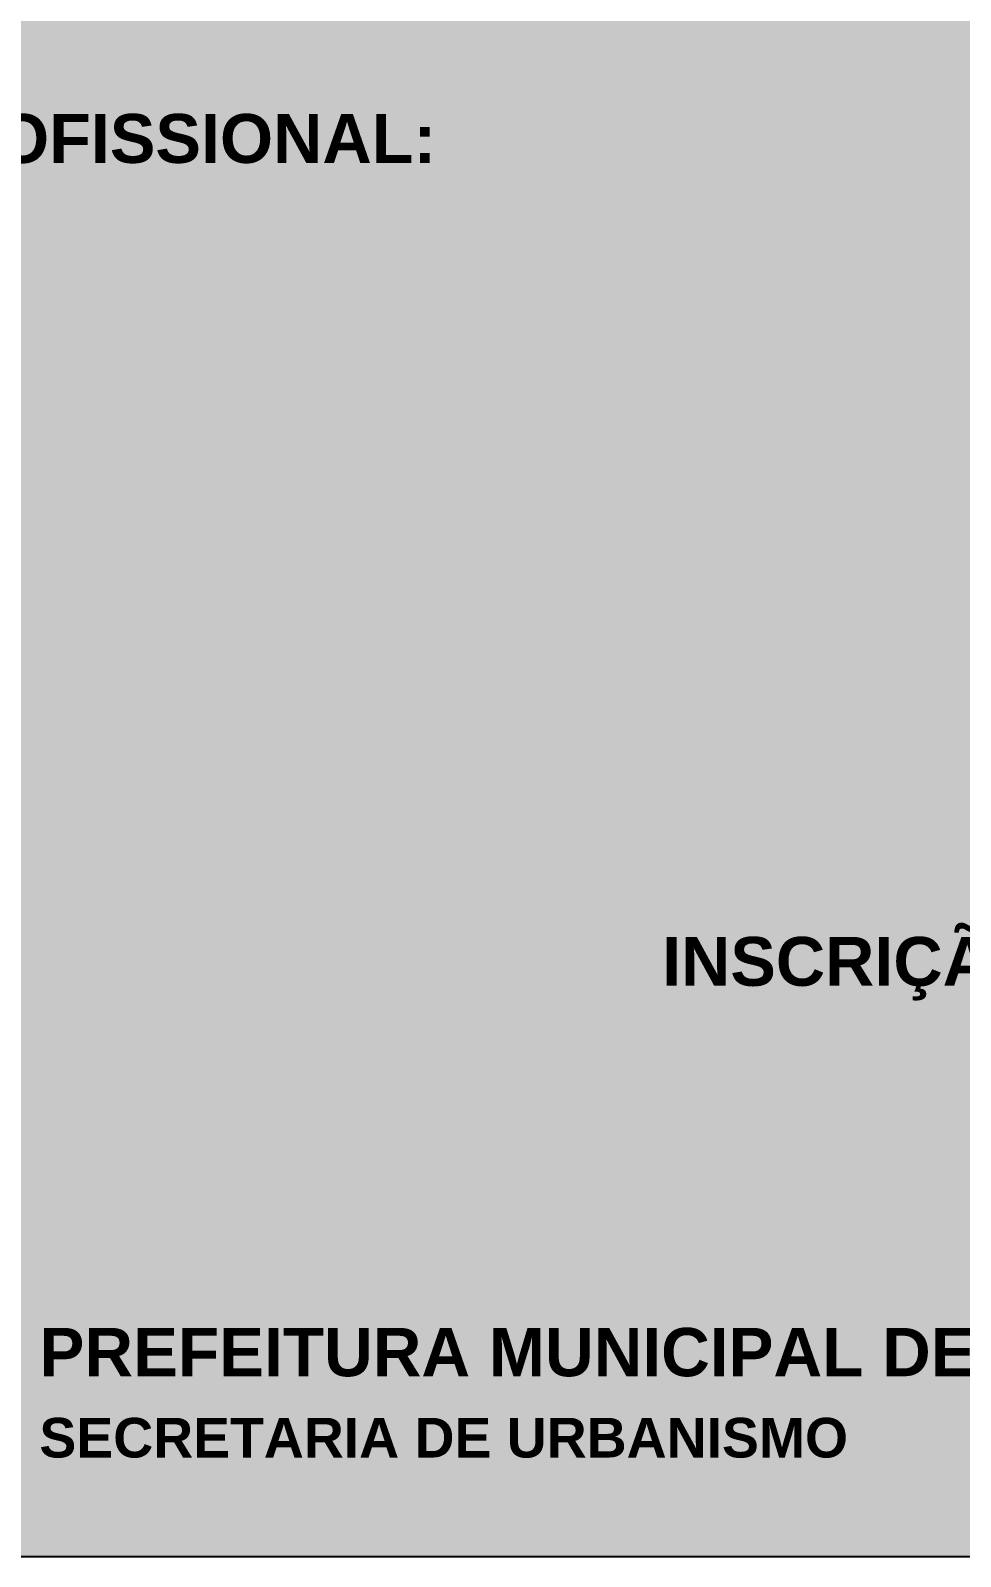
# Model space of a CAD drawing. Header units: millimetres. Extents: x 85 to 447, y 59 to 294.
# Drawn here: x 347.9 to 386.4, y 58.5 to 121.5 of the extents above; entities that cross this region are included whole.
import ezdxf

# ---------------------------------------------------------------- set-up
doc = ezdxf.new("R2010")
doc.units = ezdxf.units.MM
doc.layers.add('BG', color=7, linetype='Continuous')
doc.styles.add('Arial$101H0', font='arialbd.ttf')

msp = doc.modelspace()

# ---------------------------------------------------------------- hatches: boundary and pattern name
at = {"true_color": 0xf2f2f2}
for points in [[(425.37, 120.523), (313.37, 120.523), (313.37, 105.523), (425.37, 105.523)], [(425.37, 103.523), (313.37, 103.523), (313.37, 88.523), (425.37, 88.523)], [(368.37, 86.523), (313.37, 86.523), (313.37, 71.523), (368.37, 71.523)], [(425.37, 86.523), (370.37, 86.523), (370.37, 71.523), (425.37, 71.523)]]:
    msp.add_hatch(color=7, dxfattribs=at).paths.add_polyline_path(points)
at = {"layer": 'BG', "true_color": 0x5e416d}
msp.add_hatch(color=197, dxfattribs=at).paths.add_polyline_path([(309.37, 58.523), (429.369, 58.523), (429.369, 158.523), (309.37, 158.523)])

# ---------------------------------------------------------------- linework, layer by layer
msp.add_lwpolyline([(309.37, 58.523), (429.369, 58.523), (429.369, 158.523), (309.37, 158.523), (309.37, 58.523)], close=True)

# ---------------------------------------------------------------- texts
at = {"color": 250, "style": 'Arial$101H0'}
for s, height, p in [('ENDEREÇO DO(A) PROFISSIONAL:', 2.02022, (316.892, 116.057)), ('INSCRIÇÃO DE IPTU:', 2.01777, (374.042, 82.083))]:
    msp.add_text(s, height=height, dxfattribs=at).set_placement(p)
at = {"color": 7, "true_color": 0xf2f2f2, "style": 'Arial$101H0'}
for s, height, p in [('PREFEITURA MUNICIPAL DE NITERÓI', 1.99389, (348.314, 65.964)), ('SECRETARIA DE URBANISMO', 1.63688, (348.314, 62.609))]:
    msp.add_text(s, height=height, dxfattribs=at).set_placement(p)

doc.saveas('drawing.dxf')
